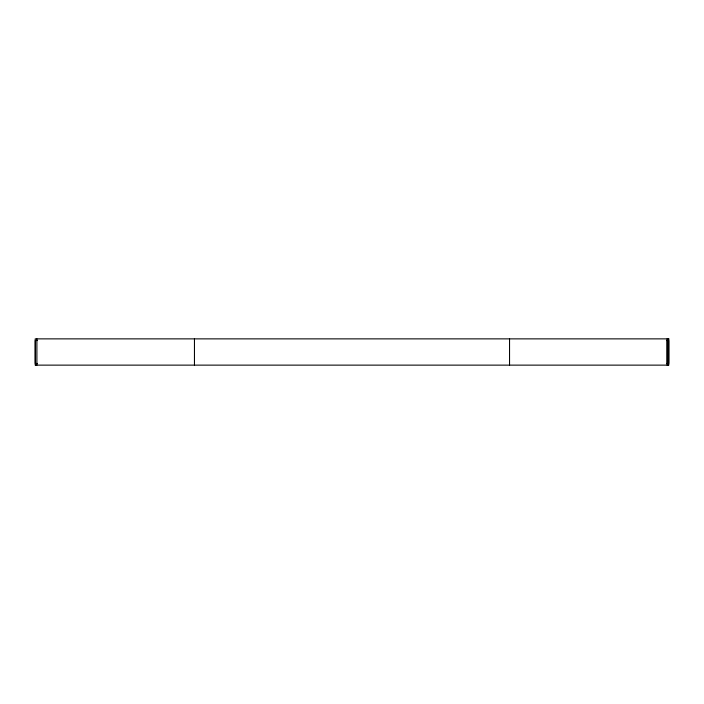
<?xml version="1.0" encoding="UTF-8"?>
<svg xmlns="http://www.w3.org/2000/svg" width="704" height="704" viewBox="0 0 704 704"><rect width="100%" height="100%" fill="white"/><g stroke="black" fill="none" stroke-linecap="round" stroke-linejoin="round"><path stroke-width="1.06" d="M37.418 340.516L35.306 340.516L35.306 363.484L37.418 363.484M666.582 340.516L668.694 340.516L668.694 363.484L666.582 363.484M668.158 363.484L668.158 365.13M667.735 363.484L667.735 365.13M667.207 340.516L667.207 363.484M667.102 338.87L667.102 365.13M509.546 338.87L509.546 365.13M194.454 338.87L194.454 365.13M36.898 338.87L36.898 365.13M36.265 363.484L36.265 365.13M35.842 363.484L35.842 365.13M668.8 338.87L35.2 338.87L35.2 365.13L668.8 365.13L668.8 338.87"/></g></svg>
